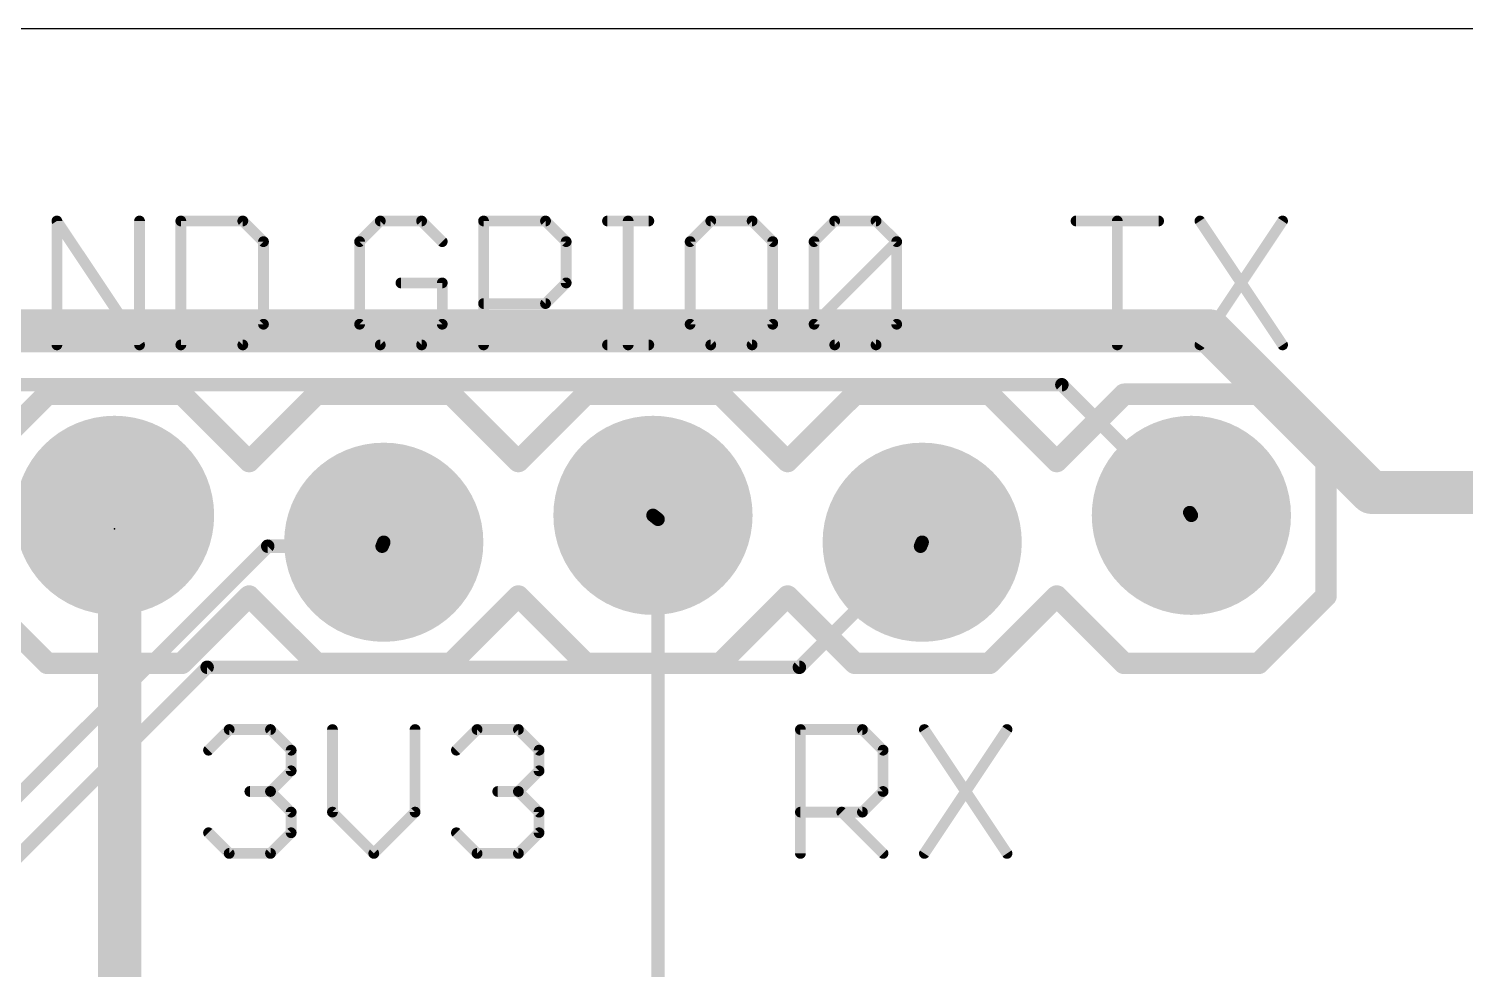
# Model space of a CAD drawing. Extents: x -2 to 100, y 0 to 40.
# Drawn here: x 56.8 to 70.35, y 31.12 to 40 of the extents above; entities that cross this region are included whole.
import ezdxf

# ---------------------------------------------------------------- set-up
doc = ezdxf.new("R2010")
doc.units = 0
for name, color, linetype in [('1', 14, 'CONTINUOUS'), ('16', 174, 'CONTINUOUS'), ('17', 94, 'CONTINUOUS'), ('20', 178, 'CONTINUOUS'), ('21', 250, 'CONTINUOUS'), ('23', 178, 'CONTINUOUS'), ('25', 250, 'CONTINUOUS'), ('51', 250, 'CONTINUOUS')]:
    doc.layers.add(name, color=color, linetype=linetype)

# ---------------------------------------------------------------- blocks, each defined once
blk = doc.blocks.new('RECT')
blk.add_solid([(-0.5, -0.5), (0.5, -0.5), (-0.5, 0.5), (0.5, 0.5)])
blk = doc.blocks.new('ROUNDP')
at = {"const_width": 0.5}
blk.add_lwpolyline([(0, -0.25, 1), (0, 0.25, 1), (0, -0.25)], format="xyb", dxfattribs=at)

msp = doc.modelspace()

# ---------------------------------------------------------------- linework, layer by layer
at = {"layer": '1'}
for points, const_width in [([(55.6005, 37.1475), (67.945, 37.1475)], 0.4064), ([(67.945, 37.1475), (69.469, 35.6235)], 0.4064), ([(66.548, 36.6395), (56.4515, 36.6395)], 0.127), ([(67.7545, 35.433), (66.548, 36.6395)], 0.127), ([(69.469, 35.6235), (75.946, 35.6235)], 0.4064), ([(67.7545, 35.433), (67.77, 35.407)], 0.127), ([(55.499, 31.5595), (59.055, 35.1155)], 0.127), ([(59.055, 35.1155), (60.1345, 35.1155)], 0.127), ([(60.1345, 35.1155), (60.15, 35.153)], 0.127), ([(65.2145, 35.1155), (64.0715, 33.9725)], 0.127), ([(65.2145, 35.1155), (65.23, 35.153)], 0.127), ([(58.4835, 33.9725), (54.483, 29.972)], 0.127), ([(64.0715, 33.9725), (58.4835, 33.9725)], 0.127)]:
    msp.add_lwpolyline(points, dxfattribs=dict(at, const_width=const_width))
for points, const_width in [([(68.0168, 37.2193, 1), (67.8732, 37.0757)], 0.2032), ([(67.945, 37.0459, 1), (67.945, 37.2491)], 0.2032), ([(66.5705, 36.662, 1), (66.5255, 36.617)], 0.0635), ([(66.548, 36.6078, 1), (66.548, 36.6713)], 0.0635), ([(69.469, 35.7251, 1), (69.469, 35.5219)], 0.2032), ([(69.3972, 35.5517, 1), (69.5408, 35.6953)], 0.2032), ([(67.7818, 35.4493, 1), (67.7272, 35.4167)], 0.0635), ([(67.732, 35.4105, 1), (67.777, 35.4555)], 0.0635), ([(67.7427, 35.3907, 1), (67.7973, 35.4233)], 0.0635), ([(59.055, 35.1473, 1), (59.055, 35.0838)], 0.0635), ([(59.0775, 35.093, 1), (59.0325, 35.138)], 0.0635), ([(60.1052, 35.1276, 1), (60.1638, 35.1034)], 0.0635), ([(60.1793, 35.1409, 1), (60.1207, 35.1651)], 0.0635), ([(60.1345, 35.0838, 1), (60.1345, 35.1473)], 0.0635), ([(65.1852, 35.1276, 1), (65.2438, 35.1034)], 0.0635), ([(65.237, 35.093, 1), (65.192, 35.138)], 0.0635), ([(65.2593, 35.1409, 1), (65.2007, 35.1651)], 0.0635), ([(58.4835, 34.0043, 1), (58.4835, 33.9408)], 0.0635), ([(58.506, 33.95, 1), (58.461, 33.995)], 0.0635), ([(64.049, 33.995, 1), (64.094, 33.95)], 0.0635), ([(64.0715, 33.9408, 1), (64.0715, 34.0043)], 0.0635)]:
    msp.add_lwpolyline(points, format="xyb", dxfattribs=dict(at, const_width=const_width))
at = {"layer": '16'}
for points, const_width in [([(57.658, 35.3695), (57.61, 35.407)], 0.4064), ([(57.658, 28.575), (57.658, 35.3695)], 0.4064), ([(62.738, 35.3695), (62.69, 35.407)], 0.127), ([(62.738, 35.3695), (62.738, 28.829)], 0.127)]:
    msp.add_lwpolyline(points, dxfattribs=dict(at, const_width=const_width))
for points, const_width in [([(57.6725, 35.4871, 1), (57.5475, 35.3269)], 0.2032), ([(57.7596, 35.3695, 1), (57.5564, 35.3695)], 0.2032), ([(57.5955, 35.2894, 1), (57.7205, 35.4496)], 0.2032), ([(62.7095, 35.432, 1), (62.6705, 35.382)], 0.0635), ([(62.7698, 35.3695, 1), (62.7062, 35.3695)], 0.0635), ([(62.7185, 35.3445, 1), (62.7575, 35.3945)], 0.0635)]:
    msp.add_lwpolyline(points, format="xyb", dxfattribs=dict(at, const_width=const_width))
at = {"layer": '20'}
msp.add_line((90, 40), (54, 40), dxfattribs=at)
at = {"layer": '21', "const_width": 0.2032}
for points in [[(56.975, 36.55), (56.34, 35.915)], [(56.975, 36.55), (58.245, 36.55)], [(58.245, 36.55), (58.88, 35.915)], [(58.88, 35.915), (59.515, 36.55)], [(59.515, 36.55), (60.785, 36.55)], [(60.785, 36.55), (61.42, 35.915)], [(61.42, 35.915), (62.055, 36.55)], [(62.055, 36.55), (63.325, 36.55)], [(63.325, 36.55), (63.96, 35.915)], [(64.595, 36.55), (63.96, 35.915)], [(64.595, 36.55), (65.865, 36.55)], [(65.865, 36.55), (66.5, 35.915)], [(66.5, 35.915), (67.135, 36.55)], [(67.135, 36.55), (68.405, 36.55)], [(68.405, 36.55), (69.04, 35.915)], [(69.04, 35.915), (69.04, 34.645)], [(56.34, 34.645), (56.975, 34.01)], [(58.88, 34.645), (58.245, 34.01)], [(59.515, 34.01), (58.88, 34.645)], [(61.42, 34.645), (60.785, 34.01)], [(62.055, 34.01), (61.42, 34.645)], [(63.96, 34.645), (63.325, 34.01)], [(63.96, 34.645), (64.595, 34.01)], [(66.5, 34.645), (65.865, 34.01)], [(67.135, 34.01), (66.5, 34.645)], [(69.04, 34.645), (68.405, 34.01)], [(58.245, 34.01), (56.975, 34.01)], [(60.785, 34.01), (59.515, 34.01)], [(63.325, 34.01), (62.055, 34.01)], [(65.865, 34.01), (64.595, 34.01)], [(68.405, 34.01), (67.135, 34.01)]]:
    msp.add_lwpolyline(points, dxfattribs=at)
at = {"layer": '21', "const_width": 0.1016}
for points in [[(56.975, 36.6008, 1), (56.975, 36.4992)], [(57.0109, 36.5141, 1), (56.9391, 36.5859)], [(58.2809, 36.5859, 1), (58.2091, 36.5141)], [(58.245, 36.4992, 1), (58.245, 36.6008)], [(59.515, 36.6008, 1), (59.515, 36.4992)], [(59.5509, 36.5141, 1), (59.4791, 36.5859)], [(60.8209, 36.5859, 1), (60.7491, 36.5141)], [(60.785, 36.4992, 1), (60.785, 36.6008)], [(62.055, 36.6008, 1), (62.055, 36.4992)], [(62.0909, 36.5141, 1), (62.0191, 36.5859)], [(63.3609, 36.5859, 1), (63.2891, 36.5141)], [(63.325, 36.4992, 1), (63.325, 36.6008)], [(64.595, 36.6008, 1), (64.595, 36.4992)], [(64.6309, 36.5141, 1), (64.5591, 36.5859)], [(65.9009, 36.5859, 1), (65.8291, 36.5141)], [(65.865, 36.4992, 1), (65.865, 36.6008)], [(67.135, 36.6008, 1), (67.135, 36.4992)], [(67.1709, 36.5141, 1), (67.0991, 36.5859)], [(68.4409, 36.5859, 1), (68.3691, 36.5141)], [(68.405, 36.4992, 1), (68.405, 36.6008)], [(58.8441, 35.9509, 1), (58.9159, 35.8791)], [(58.8441, 35.8791, 1), (58.9159, 35.9509)], [(61.3841, 35.9509, 1), (61.4559, 35.8791)], [(61.3841, 35.8791, 1), (61.4559, 35.9509)], [(63.9241, 35.9509, 1), (63.9959, 35.8791)], [(63.9241, 35.8791, 1), (63.9959, 35.9509)], [(66.4641, 35.9509, 1), (66.5359, 35.8791)], [(66.4641, 35.8791, 1), (66.5359, 35.9509)], [(69.0908, 35.915, 1), (68.9892, 35.915)], [(69.0041, 35.8791, 1), (69.0759, 35.9509)], [(58.9159, 34.6809, 1), (58.8441, 34.6091)], [(58.9159, 34.6091, 1), (58.8441, 34.6809)], [(61.4559, 34.6809, 1), (61.3841, 34.6091)], [(61.4559, 34.6091, 1), (61.3841, 34.6809)], [(63.9959, 34.6809, 1), (63.9241, 34.6091)], [(63.9959, 34.6091, 1), (63.9241, 34.6809)], [(66.5359, 34.6809, 1), (66.4641, 34.6091)], [(66.5359, 34.6091, 1), (66.4641, 34.6809)], [(69.0759, 34.6091, 1), (69.0041, 34.6809)], [(68.9892, 34.645, 1), (69.0908, 34.645)], [(56.975, 34.0608, 1), (56.975, 33.9592)], [(56.9391, 33.9741, 1), (57.0109, 34.0459)], [(58.2091, 34.0459, 1), (58.2809, 33.9741)], [(58.245, 33.9592, 1), (58.245, 34.0608)], [(59.515, 34.0608, 1), (59.515, 33.9592)], [(59.4791, 33.9741, 1), (59.5509, 34.0459)], [(60.7491, 34.0459, 1), (60.8209, 33.9741)], [(60.785, 33.9592, 1), (60.785, 34.0608)], [(62.055, 34.0608, 1), (62.055, 33.9592)], [(62.0191, 33.9741, 1), (62.0909, 34.0459)], [(63.2891, 34.0459, 1), (63.3609, 33.9741)], [(63.325, 33.9592, 1), (63.325, 34.0608)], [(64.595, 34.0608, 1), (64.595, 33.9592)], [(64.5591, 33.9741, 1), (64.6309, 34.0459)], [(65.8291, 34.0459, 1), (65.9009, 33.9741)], [(65.865, 33.9592, 1), (65.865, 34.0608)], [(67.135, 34.0608, 1), (67.135, 33.9592)], [(67.0991, 33.9741, 1), (67.1709, 34.0459)], [(68.3691, 34.0459, 1), (68.4409, 33.9741)], [(68.405, 33.9592, 1), (68.405, 34.0608)]]:
    msp.add_lwpolyline(points, format="xyb", dxfattribs=at)
at = {"layer": '23'}
msp.add_point((57.61, 35.28), dxfattribs=at)
at = {"layer": '25', "const_width": 0.1016}
for points in [[(57.0661, 37.0158), (57.0661, 38.1852)], [(57.0661, 38.1852), (57.8457, 37.0158)], [(57.8457, 37.0158), (57.8457, 38.1852)], [(58.2355, 38.1852), (58.2355, 37.0158)], [(58.8202, 38.1852), (58.2355, 38.1852)], [(59.0151, 37.9903), (58.8202, 38.1852)], [(60.1171, 38.1852), (59.9222, 37.9903)], [(60.5069, 38.1852), (60.1171, 38.1852)], [(60.7018, 37.9903), (60.5069, 38.1852)], [(61.0916, 37.0158), (61.0916, 38.1852)], [(61.0916, 38.1852), (61.6763, 38.1852)], [(61.6763, 38.1852), (61.8712, 37.9903)], [(62.261, 38.1852), (62.6508, 38.1852)], [(62.4559, 37.0158), (62.4559, 38.1852)], [(63.2355, 38.1852), (63.0406, 37.9903)], [(63.6253, 38.1852), (63.2355, 38.1852)], [(63.8202, 37.9903), (63.6253, 38.1852)], [(64.21, 37.9903), (64.4049, 38.1852)], [(64.4049, 38.1852), (64.7947, 38.1852)], [(64.7947, 38.1852), (64.9896, 37.9903)], [(66.6814, 38.1852), (67.461, 38.1852)], [(67.0712, 37.0158), (67.0712, 38.1852)], [(67.8508, 38.1852), (68.6304, 37.0158)], [(68.6304, 38.1852), (67.8508, 37.0158)], [(59.0151, 37.2107), (59.0151, 37.9903)], [(59.9222, 37.9903), (59.9222, 37.2107)], [(61.8712, 37.9903), (61.8712, 37.6005)], [(63.0406, 37.9903), (63.0406, 37.2107)], [(63.8202, 37.2107), (63.8202, 37.9903)], [(64.21, 37.2107), (64.21, 37.9903)], [(64.21, 37.2107), (64.9896, 37.9903)], [(64.9896, 37.9903), (64.9896, 37.2107)], [(60.7018, 37.6005), (60.312, 37.6005)], [(60.7018, 37.2107), (60.7018, 37.6005)], [(61.8712, 37.6005), (61.6763, 37.4056)], [(61.6763, 37.4056), (61.0916, 37.4056)], [(58.8202, 37.0158), (59.0151, 37.2107)], [(59.9222, 37.2107), (60.1171, 37.0158)], [(60.5069, 37.0158), (60.7018, 37.2107)], [(63.0406, 37.2107), (63.2355, 37.0158)], [(63.6253, 37.0158), (63.8202, 37.2107)], [(64.4049, 37.0158), (64.21, 37.2107)], [(64.9896, 37.2107), (64.7947, 37.0158)], [(58.2355, 37.0158), (58.8202, 37.0158)], [(60.1171, 37.0158), (60.5069, 37.0158)], [(62.261, 37.0158), (62.6508, 37.0158)], [(63.2355, 37.0158), (63.6253, 37.0158)], [(64.7947, 37.0158), (64.4049, 37.0158)], [(58.4967, 33.1903), (58.6916, 33.3852)], [(58.6916, 33.3852), (59.0814, 33.3852)], [(59.0814, 33.3852), (59.2763, 33.1903)], [(59.6661, 33.3852), (59.6661, 32.6056)], [(60.4457, 32.6056), (60.4457, 33.3852)], [(60.8355, 33.1903), (61.0304, 33.3852)], [(61.0304, 33.3852), (61.4202, 33.3852)], [(61.4202, 33.3852), (61.6151, 33.1903)], [(64.0814, 32.2158), (64.0814, 33.3852)], [(64.0814, 33.3852), (64.6661, 33.3852)], [(64.6661, 33.3852), (64.861, 33.1903)], [(65.2508, 33.3852), (66.0304, 32.2158)], [(66.0304, 33.3852), (65.2508, 32.2158)], [(59.2763, 33.1903), (59.2763, 32.9954)], [(61.6151, 33.1903), (61.6151, 32.9954)], [(64.861, 33.1903), (64.861, 32.8005)], [(59.2763, 32.9954), (59.0814, 32.8005)], [(61.6151, 32.9954), (61.4202, 32.8005)], [(59.0814, 32.8005), (58.8865, 32.8005)], [(59.0814, 32.8005), (59.2763, 32.6056)], [(61.4202, 32.8005), (61.2253, 32.8005)], [(61.4202, 32.8005), (61.6151, 32.6056)], [(64.861, 32.8005), (64.6661, 32.6056)], [(59.2763, 32.6056), (59.2763, 32.4107)], [(59.6661, 32.6056), (60.0559, 32.2158)], [(60.0559, 32.2158), (60.4457, 32.6056)], [(61.6151, 32.6056), (61.6151, 32.4107)], [(64.6661, 32.6056), (64.0814, 32.6056)], [(64.4712, 32.6056), (64.861, 32.2158)], [(58.6916, 32.2158), (58.4967, 32.4107)], [(59.2763, 32.4107), (59.0814, 32.2158)], [(61.0304, 32.2158), (60.8355, 32.4107)], [(61.6151, 32.4107), (61.4202, 32.2158)], [(59.0814, 32.2158), (58.6916, 32.2158)], [(61.4202, 32.2158), (61.0304, 32.2158)]]:
    msp.add_lwpolyline(points, dxfattribs=at)
at = {"layer": '25', "const_width": 0.0508}
for points in [[(57.0915, 38.1852, 1), (57.0407, 38.1852)], [(57.0872, 38.1993, 1), (57.045, 38.1711)], [(57.8711, 38.1852, 1), (57.8203, 38.1852)], [(58.2609, 38.1852, 1), (58.2101, 38.1852)], [(58.2355, 38.2106, 1), (58.2355, 38.1598)], [(58.8382, 38.2032, 1), (58.8022, 38.1672)], [(58.8202, 38.1598, 1), (58.8202, 38.2106)], [(60.1171, 38.2106, 1), (60.1171, 38.1598)], [(60.1351, 38.1672, 1), (60.0991, 38.2032)], [(60.5249, 38.2032, 1), (60.4889, 38.1672)], [(60.5069, 38.1598, 1), (60.5069, 38.2106)], [(61.117, 38.1852, 1), (61.0662, 38.1852)], [(61.0916, 38.2106, 1), (61.0916, 38.1598)], [(61.6943, 38.2032, 1), (61.6583, 38.1672)], [(61.6763, 38.1598, 1), (61.6763, 38.2106)], [(62.261, 38.2106, 1), (62.261, 38.1598)], [(62.4813, 38.1852, 1), (62.4305, 38.1852)], [(62.6508, 38.1598, 1), (62.6508, 38.2106)], [(63.2355, 38.2106, 1), (63.2355, 38.1598)], [(63.2535, 38.1672, 1), (63.2175, 38.2032)], [(63.6433, 38.2032, 1), (63.6073, 38.1672)], [(63.6253, 38.1598, 1), (63.6253, 38.2106)], [(64.4049, 38.2106, 1), (64.4049, 38.1598)], [(64.4228, 38.1672, 1), (64.3869, 38.2032)], [(64.8126, 38.2032, 1), (64.7767, 38.1672)], [(64.7947, 38.1598, 1), (64.7947, 38.2106)], [(66.6814, 38.2106, 1), (66.6814, 38.1598)], [(67.0966, 38.1852, 1), (67.0458, 38.1852)], [(67.461, 38.1598, 1), (67.461, 38.2106)], [(67.8719, 38.1993, 1), (67.8297, 38.1711)], [(68.6515, 38.1711, 1), (68.6093, 38.1993)], [(59.0405, 37.9903, 1), (58.9897, 37.9903)], [(58.9971, 37.9723, 1), (59.0331, 38.0083)], [(59.9042, 38.0083, 1), (59.9402, 37.9723)], [(59.9476, 37.9903, 1), (59.8968, 37.9903)], [(60.6838, 37.9723, 1), (60.7198, 38.0083)], [(61.8966, 37.9903, 1), (61.8458, 37.9903)], [(61.8532, 37.9723, 1), (61.8892, 38.0083)], [(63.0226, 38.0083, 1), (63.0586, 37.9723)], [(63.066, 37.9903, 1), (63.0152, 37.9903)], [(63.8456, 37.9903, 1), (63.7948, 37.9903)], [(63.8022, 37.9723, 1), (63.8382, 38.0083)], [(64.192, 38.0083, 1), (64.228, 37.9723)], [(64.2354, 37.9903, 1), (64.1846, 37.9903)], [(65.015, 37.9903, 1), (64.9642, 37.9903)], [(65.0075, 37.9723, 1), (64.9716, 38.0083)], [(64.9716, 37.9723, 1), (65.0075, 38.0083)], [(60.312, 37.6259, 1), (60.312, 37.5751)], [(60.7272, 37.6005, 1), (60.6764, 37.6005)], [(60.7018, 37.5751, 1), (60.7018, 37.6259)], [(61.8458, 37.6005, 1), (61.8966, 37.6005)], [(61.8892, 37.5825, 1), (61.8532, 37.6185)], [(61.0916, 37.431, 1), (61.0916, 37.3802)], [(61.6583, 37.4236, 1), (61.6943, 37.3876)], [(61.6763, 37.3802, 1), (61.6763, 37.431)], [(58.9897, 37.2107, 1), (59.0405, 37.2107)], [(59.0331, 37.1927, 1), (58.9971, 37.2287)], [(59.9402, 37.2287, 1), (59.9042, 37.1927)], [(59.8968, 37.2107, 1), (59.9476, 37.2107)], [(60.6764, 37.2107, 1), (60.7272, 37.2107)], [(60.7198, 37.1927, 1), (60.6838, 37.2287)], [(63.0586, 37.2287, 1), (63.0226, 37.1927)], [(63.0152, 37.2107, 1), (63.066, 37.2107)], [(63.7948, 37.2107, 1), (63.8456, 37.2107)], [(63.8382, 37.1927, 1), (63.8022, 37.2287)], [(64.228, 37.2287, 1), (64.192, 37.1927)], [(64.192, 37.2287, 1), (64.228, 37.1927)], [(64.1846, 37.2107, 1), (64.2354, 37.2107)], [(64.9642, 37.2107, 1), (65.015, 37.2107)], [(65.0075, 37.1927, 1), (64.9716, 37.2287)], [(57.0407, 37.0158, 1), (57.0915, 37.0158)], [(57.8203, 37.0158, 1), (57.8711, 37.0158)], [(57.8246, 37.0017, 1), (57.8668, 37.0299)], [(58.2355, 37.0412, 1), (58.2355, 36.9904)], [(58.2101, 37.0158, 1), (58.2609, 37.0158)], [(58.8022, 37.0338, 1), (58.8382, 36.9978)], [(58.8202, 36.9904, 1), (58.8202, 37.0412)], [(60.1171, 37.0412, 1), (60.1171, 36.9904)], [(60.0991, 36.9978, 1), (60.1351, 37.0338)], [(60.4889, 37.0338, 1), (60.5249, 36.9978)], [(60.5069, 36.9904, 1), (60.5069, 37.0412)], [(61.0662, 37.0158, 1), (61.117, 37.0158)], [(62.261, 37.0412, 1), (62.261, 36.9904)], [(62.4305, 37.0158, 1), (62.4813, 37.0158)], [(62.6508, 36.9904, 1), (62.6508, 37.0412)], [(63.2355, 37.0412, 1), (63.2355, 36.9904)], [(63.2175, 36.9978, 1), (63.2535, 37.0338)], [(63.6073, 37.0338, 1), (63.6433, 36.9978)], [(63.6253, 36.9904, 1), (63.6253, 37.0412)], [(64.4049, 37.0412, 1), (64.4049, 36.9904)], [(64.3869, 36.9978, 1), (64.4228, 37.0338)], [(64.7767, 37.0338, 1), (64.8126, 36.9978)], [(64.7947, 36.9904, 1), (64.7947, 37.0412)], [(67.0458, 37.0158, 1), (67.0966, 37.0158)], [(67.8297, 37.0299, 1), (67.8719, 37.0017)], [(68.6093, 37.0017, 1), (68.6515, 37.0299)], [(58.6916, 33.4106, 1), (58.6916, 33.3598)], [(58.7096, 33.3672, 1), (58.6736, 33.4032)], [(59.0994, 33.4032, 1), (59.0634, 33.3672)], [(59.0814, 33.3598, 1), (59.0814, 33.4106)], [(59.6915, 33.3852, 1), (59.6407, 33.3852)], [(60.4711, 33.3852, 1), (60.4203, 33.3852)], [(61.0304, 33.4106, 1), (61.0304, 33.3598)], [(61.0484, 33.3672, 1), (61.0124, 33.4032)], [(61.4382, 33.4032, 1), (61.4022, 33.3672)], [(61.4202, 33.3598, 1), (61.4202, 33.4106)], [(64.1068, 33.3852, 1), (64.056, 33.3852)], [(64.0814, 33.4106, 1), (64.0814, 33.3598)], [(64.6841, 33.4032, 1), (64.6481, 33.3672)], [(64.6661, 33.3598, 1), (64.6661, 33.4106)], [(65.2719, 33.3993, 1), (65.2297, 33.3711)], [(66.0515, 33.3711, 1), (66.0093, 33.3993)], [(58.4787, 33.2083, 1), (58.5147, 33.1723)], [(59.3017, 33.1903, 1), (59.2509, 33.1903)], [(59.2583, 33.1723, 1), (59.2943, 33.2083)], [(60.8175, 33.2083, 1), (60.8535, 33.1723)], [(61.6405, 33.1903, 1), (61.5897, 33.1903)], [(61.5971, 33.1723, 1), (61.6331, 33.2083)], [(64.8864, 33.1903, 1), (64.8356, 33.1903)], [(64.843, 33.1723, 1), (64.879, 33.2083)], [(59.2509, 32.9954, 1), (59.3017, 32.9954)], [(59.2943, 32.9774, 1), (59.2583, 33.0134)], [(61.5897, 32.9954, 1), (61.6405, 32.9954)], [(61.6331, 32.9774, 1), (61.5971, 33.0134)], [(58.8865, 32.8259, 1), (58.8865, 32.7751)], [(59.0994, 32.8185, 1), (59.0634, 32.7825)], [(59.0634, 32.8185, 1), (59.0994, 32.7825)], [(59.0814, 32.7751, 1), (59.0814, 32.8259)], [(61.2253, 32.8259, 1), (61.2253, 32.7751)], [(61.4382, 32.8185, 1), (61.4022, 32.7825)], [(61.4022, 32.8185, 1), (61.4382, 32.7825)], [(61.4202, 32.7751, 1), (61.4202, 32.8259)], [(64.8356, 32.8005, 1), (64.8864, 32.8005)], [(64.879, 32.7825, 1), (64.843, 32.8185)], [(59.3017, 32.6056, 1), (59.2509, 32.6056)], [(59.2583, 32.5876, 1), (59.2943, 32.6236)], [(59.6841, 32.6236, 1), (59.6481, 32.5876)], [(59.6407, 32.6056, 1), (59.6915, 32.6056)], [(60.4203, 32.6056, 1), (60.4711, 32.6056)], [(60.4637, 32.5876, 1), (60.4277, 32.6236)], [(61.6405, 32.6056, 1), (61.5897, 32.6056)], [(61.5971, 32.5876, 1), (61.6331, 32.6236)], [(64.0814, 32.631, 1), (64.0814, 32.5802)], [(64.4892, 32.6236, 1), (64.4532, 32.5876)], [(64.6481, 32.6236, 1), (64.6841, 32.5876)], [(64.6661, 32.5802, 1), (64.6661, 32.631)], [(58.5147, 32.4287, 1), (58.4787, 32.3927)], [(59.2509, 32.4107, 1), (59.3017, 32.4107)], [(59.2943, 32.3927, 1), (59.2583, 32.4287)], [(60.8535, 32.4287, 1), (60.8175, 32.3927)], [(61.5897, 32.4107, 1), (61.6405, 32.4107)], [(61.6331, 32.3927, 1), (61.5971, 32.4287)], [(58.6916, 32.2412, 1), (58.6916, 32.1904)], [(58.6736, 32.1978, 1), (58.7096, 32.2338)], [(59.0634, 32.2338, 1), (59.0994, 32.1978)], [(59.0814, 32.1904, 1), (59.0814, 32.2412)], [(60.0379, 32.2338, 1), (60.0739, 32.1978)], [(60.0379, 32.1978, 1), (60.0739, 32.2338)], [(61.0304, 32.2412, 1), (61.0304, 32.1904)], [(61.0124, 32.1978, 1), (61.0484, 32.2338)], [(61.4022, 32.2338, 1), (61.4382, 32.1978)], [(61.4202, 32.1904, 1), (61.4202, 32.2412)], [(64.843, 32.1978, 1), (64.879, 32.2338)], [(64.056, 32.2158, 1), (64.1068, 32.2158)], [(65.2297, 32.2299, 1), (65.2719, 32.2017)], [(66.0093, 32.2017, 1), (66.0515, 32.2299)]]:
    msp.add_lwpolyline(points, format="xyb", dxfattribs=at)

# ---------------------------------------------------------------- block references
at = {"layer": '17', "xscale": 1.8796, "yscale": 1.8796, "rotation": 90}
for p in [(57.61, 35.407), (57.61, 35.407), (62.69, 35.407), (62.69, 35.407), (67.77, 35.407), (67.77, 35.407), (60.15, 35.153), (60.15, 35.153), (65.23, 35.153), (65.23, 35.153)]:
    msp.add_blockref('ROUNDP', p, dxfattribs=at)
at = {"layer": '51', "xscale": 0.508, "yscale": 0.508}
for p in [(57.61, 35.28), (60.15, 35.28), (62.69, 35.28), (65.23, 35.28), (67.77, 35.28)]:
    msp.add_blockref('RECT', p, dxfattribs=at)

doc.saveas('drawing.dxf')
